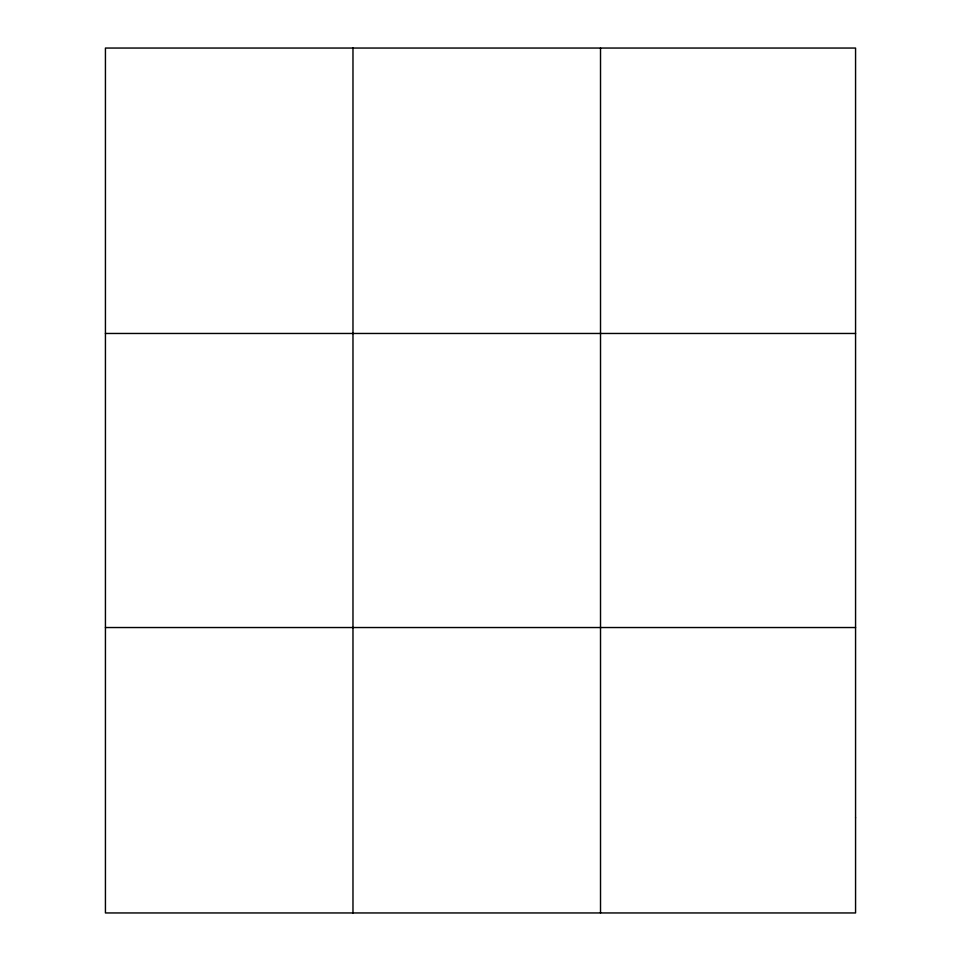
<?xml version="1.0" encoding="UTF-8"?>
<svg xmlns="http://www.w3.org/2000/svg" width="961" height="961" viewBox="0 0 961 961"><rect width="100%" height="100%" fill="white"/><g stroke="black" fill="none" stroke-linecap="round" stroke-linejoin="round"><path stroke-width="1.44" d="M352.975 48.05L352.975 912.95M600.517 48.05L600.517 912.95M105.434 333.467L855.566 333.467M105.434 627.533L855.566 627.533M855.566 817.811L855.566 912.95L105.434 912.95L105.434 48.05L855.566 48.05L855.566 817.811"/></g></svg>
